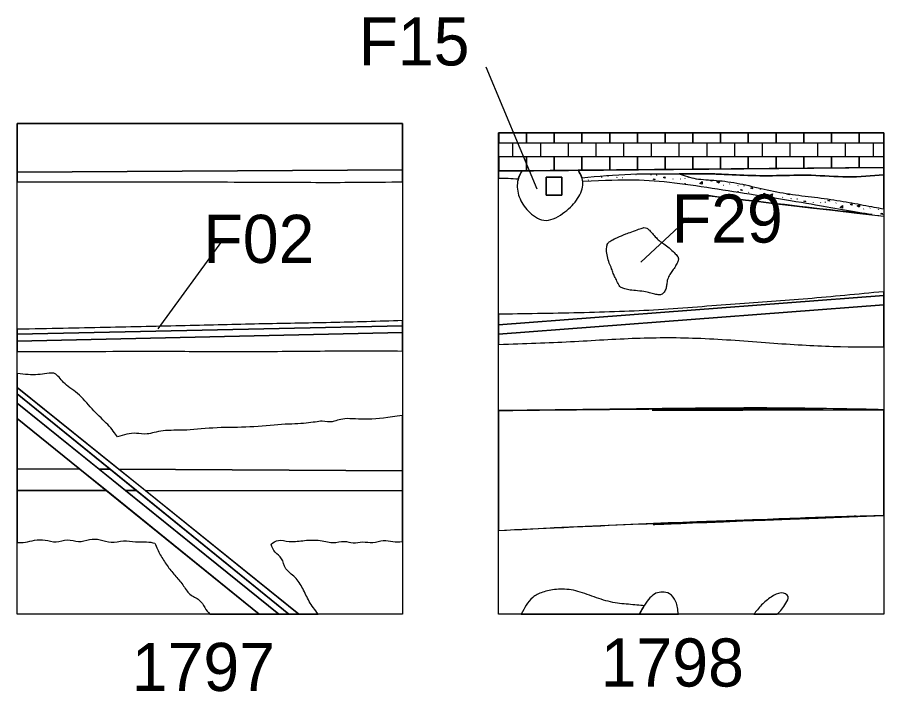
# Model space of a CAD drawing. Extents: x -756 to -644, y -309 to -230.
# Drawn here: x -690 to -672, y -244.11 to -230.1 of the extents above; entities that cross this region are included whole.
import ezdxf

# ---------------------------------------------------------------- set-up
doc = ezdxf.new("R2010")
doc.units = 0
for name, color, linetype in [('Brick', 7, 'Continuous'), ('Builder Trench', 7, 'Continuous'), ('Feature Numbers', 7, 'Continuous'), ('Mortar', 7, 'Continuous'), ('Other Features', 7, 'Continuous'), ('Posthole', 7, 'Continuous'), ('Postmold', 7, 'Continuous'), ('Quadrat Boundaries', 7, 'Continuous'), ('Quadrat Labels Large', 7, 'Continuous'), ('South Dependency Paving', 7, 'Continuous'), ('Utility Pipe', 7, 'Continuous'), ('Utility Trench', 7, 'Continuous')]:
    doc.layers.add(name, color=color, linetype=linetype)

msp = doc.modelspace()

# ---------------------------------------------------------------- linework, layer by layer
at = {"layer": 'Brick'}
for p, q in [((-679.709, -232.706), (-679.709, -232.994)), ((-679.133, -232.706), (-679.133, -232.994)), ((-678.557, -232.706), (-678.557, -232.994)), ((-677.981, -232.706), (-677.981, -232.994)), ((-677.405, -232.706), (-677.405, -232.994)), ((-676.829, -232.706), (-676.829, -232.994)), ((-676.253, -232.706), (-676.253, -232.994)), ((-675.677, -232.706), (-675.677, -232.994)), ((-675.101, -232.706), (-675.101, -232.994)), ((-674.525, -232.706), (-674.525, -232.994)), ((-673.949, -232.706), (-673.949, -232.994)), ((-673.373, -232.706), (-673.373, -232.994)), ((-672.797, -232.706), (-672.797, -232.994)), ((-672.221, -232.706), (-672.221, -232.994)), ((-682, -233.269), (-690, -233.314)), ((-680, -233.291), (-672, -233.221)), ((-688.551, -233.304), (-688.551, -233.306)), ((-679.709, -233.282), (-679.709, -233.288)), ((-679.133, -233.282), (-679.133, -233.283))]:
    msp.add_line(p, q, dxfattribs=at)
for points in [[(-680, -232.706), (-679.997, -232.706), (-679.997, -232.5)], [(-679.997, -232.5), (-679.997, -232.706), (-679.421, -232.706), (-679.421, -232.5)], [(-679.421, -232.5), (-679.421, -232.706), (-678.845, -232.706), (-678.845, -232.5)], [(-678.845, -232.5), (-678.845, -232.706), (-678.269, -232.706), (-678.269, -232.5)], [(-678.269, -232.5), (-678.269, -232.706), (-677.693, -232.706), (-677.693, -232.5)], [(-677.693, -232.5), (-677.693, -232.706), (-677.117, -232.706), (-677.117, -232.5)], [(-677.117, -232.5), (-677.117, -232.706), (-676.541, -232.706), (-676.541, -232.5)], [(-676.541, -232.5), (-676.541, -232.706), (-675.965, -232.706), (-675.965, -232.5)], [(-675.965, -232.5), (-675.965, -232.706), (-675.389, -232.706), (-675.389, -232.5)], [(-675.389, -232.5), (-675.389, -232.706), (-674.813, -232.706), (-674.813, -232.5)], [(-674.813, -232.5), (-674.813, -232.706), (-674.237, -232.706), (-674.237, -232.5)], [(-674.237, -232.5), (-674.237, -232.706), (-673.661, -232.706), (-673.661, -232.5)], [(-673.661, -232.5), (-673.661, -232.706), (-673.085, -232.706), (-673.085, -232.5)], [(-673.085, -232.5), (-673.085, -232.706), (-672.509, -232.706), (-672.509, -232.5)], [(-672.509, -232.5), (-672.509, -232.706), (-672, -232.706)], [(-680, -233.282), (-679.997, -233.282), (-679.997, -232.994), (-680, -232.994)], [(-678.845, -233.281), (-678.845, -232.994), (-679.421, -232.994), (-679.421, -233.282), (-678.975, -233.282)], [(-678.269, -233.276), (-678.269, -232.994), (-678.845, -232.994), (-678.845, -233.281)], [(-677.693, -233.271), (-677.693, -232.994), (-678.269, -232.994), (-678.269, -233.276)], [(-677.117, -233.266), (-677.117, -232.994), (-677.693, -232.994), (-677.693, -233.271)], [(-676.541, -233.261), (-676.541, -232.994), (-677.117, -232.994), (-677.117, -233.266)], [(-675.965, -233.256), (-675.965, -232.994), (-676.541, -232.994), (-676.541, -233.261)], [(-675.389, -233.251), (-675.389, -232.994), (-675.965, -232.994), (-675.965, -233.256)], [(-674.813, -233.245), (-674.813, -232.994), (-675.389, -232.994), (-675.389, -233.251)], [(-674.237, -233.24), (-674.237, -232.994), (-674.813, -232.994), (-674.813, -233.245)], [(-673.661, -233.235), (-673.661, -232.994), (-674.237, -232.994), (-674.237, -233.24)], [(-673.085, -233.23), (-673.085, -232.994), (-673.661, -232.994), (-673.661, -233.235)], [(-672.509, -233.225), (-672.509, -232.994), (-673.085, -232.994), (-673.085, -233.23)], [(-672, -232.994), (-672.509, -232.994), (-672.509, -233.225)]]:
    msp.add_lwpolyline(points, dxfattribs=at)
msp.add_lwpolyline([(-679.997, -233.282), (-679.421, -233.282), (-679.421, -232.994), (-679.997, -232.994)], close=True, dxfattribs=at)
at = {"layer": 'Builder Trench'}
for points in [[(-682, -233.269), (-690, -233.314), (-690, -233.515)], [(-682, -233.515), (-682, -233.269)], [(-672, -233.372), (-672, -233.221), (-678.347, -233.276)], [(-679.514, -233.287), (-680, -233.291), (-680, -233.442)]]:
    msp.add_lwpolyline(points, dxfattribs=at)
for points, degree in [([(-678.347, -233.276), (-678.318, -233.327), (-678.29, -233.378), (-678.269, -233.429)], 2), ([(-680, -233.442), (-679.935, -233.441), (-679.799, -233.439), (-679.663, -233.45), (-679.592, -233.456)], 3), ([(-679.592, -233.456), (-679.573, -233.398), (-679.543, -233.342), (-679.514, -233.287)], 2), ([(-678.269, -233.429), (-677.938, -233.399), (-677.223, -233.335), (-676.332, -233.355), (-675.537, -233.342), (-674.916, -233.386), (-674.231, -233.393), (-673.508, -233.364), (-672.757, -233.433), (-672.241, -233.392), (-672, -233.372)], 3), ([(-690, -233.515), (-689.027, -233.514), (-687.265, -233.512), (-684.835, -233.522), (-683.141, -233.53), (-682.237, -233.518), (-682, -233.515)], 3)]:
    msp.add_open_spline(points, degree=degree, dxfattribs=at)
at = {"layer": 'Feature Numbers'}
for p, q in [((-680.267, -231.126), (-679.205, -233.658)), ((-676.054, -234.261), (-677.046, -235.182)), ((-685.757, -234.757), (-687.079, -236.57))]:
    msp.add_line(p, q, dxfattribs=at)
at = {"layer": 'Mortar'}
for p, q in [((-677.861, -233.419), (-677.851, -233.414)), ((-677.728, -233.395), (-677.719, -233.39)), ((-677.546, -233.421), (-677.552, -233.429)), ((-677.428, -233.428), (-677.419, -233.424)), ((-677.15, -233.365), (-677.14, -233.361)), ((-676.835, -233.368), (-676.841, -233.376)), ((-676.717, -233.375), (-676.708, -233.37)), ((-676.381, -233.45), (-676.382, -233.458)), ((-676.23, -233.456), (-676.22, -233.451)), ((-676.131, -233.436), (-676.132, -233.443)), ((-676.129, -233.44), (-676.13, -233.448)), ((-675.91, -233.459), (-675.901, -233.455)), ((-678.139, -233.482), (-678.13, -233.477)), ((-675.337, -233.587), (-675.327, -233.582)), ((-675.204, -233.563), (-675.195, -233.559)), ((-675.022, -233.59), (-675.028, -233.598)), ((-674.904, -233.597), (-674.895, -233.592)), ((-675.029, -233.711), (-675.03, -233.718)), ((-675.027, -233.715), (-675.028, -233.723)), ((-674.808, -233.734), (-674.799, -233.73)), ((-674.568, -233.672), (-674.569, -233.679)), ((-674.102, -233.838), (-674.093, -233.834)), ((-673.92, -233.865), (-673.926, -233.873)), ((-673.802, -233.872), (-673.793, -233.867)), ((-673.466, -233.947), (-673.467, -233.954)), ((-673.315, -233.952), (-673.305, -233.948)), ((-673.216, -233.932), (-673.217, -233.94)), ((-673.214, -233.937), (-673.215, -233.944)), ((-672.995, -233.956), (-672.986, -233.951)), ((-672.422, -234.084), (-672.412, -234.079)), ((-672.289, -234.06), (-672.28, -234.055)), ((-672.107, -234.086), (-672.113, -234.094)), ((-672.114, -234.207), (-672.114, -234.213)), ((-672.112, -234.212), (-672.112, -234.213))]:
    msp.add_line(p, q, dxfattribs=at)
for points in [[(-676.787, -233.462), (-676.76, -233.45), (-676.754, -233.476), (-676.787, -233.462)], [(-676.574, -233.424), (-676.547, -233.411), (-676.541, -233.437), (-676.574, -233.424)], [(-676.076, -233.409), (-676.074, -233.408)], [(-676.045, -233.417), (-676.043, -233.423), (-676.076, -233.409)], [(-676.135, -233.553), (-676.12, -233.547), (-676.122, -233.555)], [(-675.818, -233.551), (-675.772, -233.51), (-675.768, -233.565), (-675.817, -233.552)], [(-675.602, -233.49), (-675.577, -233.479)], [(-675.575, -233.479), (-675.569, -233.504), (-675.602, -233.49)], [(-675.466, -233.517), (-675.409, -233.494), (-675.424, -233.546), (-675.465, -233.517)], [(-674.761, -233.645), (-674.734, -233.633), (-674.728, -233.659), (-674.761, -233.645)], [(-674.974, -233.684), (-674.947, -233.672), (-674.941, -233.698), (-674.974, -233.684)], [(-674.671, -233.786), (-674.67, -233.785), (-674.67, -233.786)], [(-674.5, -233.765), (-674.473, -233.753), (-674.467, -233.779), (-674.5, -233.765)], [(-674.364, -233.792), (-674.307, -233.768), (-674.322, -233.821), (-674.363, -233.792)], [(-674.005, -233.773), (-673.994, -233.763)], [(-673.957, -233.768), (-673.955, -233.786), (-674.004, -233.773)], [(-673.659, -233.92), (-673.632, -233.908), (-673.626, -233.934), (-673.659, -233.92)], [(-673.161, -233.906), (-673.134, -233.893), (-673.128, -233.919), (-673.161, -233.906)], [(-672.687, -233.987), (-672.66, -233.974), (-672.654, -234), (-672.687, -233.987)], [(-672.551, -234.013), (-672.494, -233.99), (-672.509, -234.043), (-672.55, -234.014)], [(-672.903, -234.048), (-672.857, -234.007), (-672.853, -234.061), (-672.902, -234.048)], [(-672.059, -234.18), (-672.032, -234.168), (-672.026, -234.194), (-672.059, -234.18)]]:
    msp.add_lwpolyline(points, dxfattribs=at)
at = {"layer": 'Other Features'}
for points in [[(-672, -234.077), (-672, -233.372)], [(-679.529, -242.5), (-677.075, -242.5)], [(-677.075, -242.5), (-676.266, -242.5)], [(-674.696, -242.5), (-674.215, -242.5)]]:
    msp.add_lwpolyline(points, dxfattribs=at)
for points, degree in [([(-672, -233.372), (-672.241, -233.392), (-672.757, -233.433), (-673.508, -233.364), (-674.231, -233.393), (-674.916, -233.386), (-675.537, -233.342), (-675.991, -233.349), (-676.208, -233.349), (-676.252, -233.349)], 3), ([(-676.252, -233.349), (-676.137, -233.389), (-675.909, -233.468), (-675.486, -233.477), (-674.99, -233.543), (-674.486, -233.674), (-673.958, -233.775), (-673.441, -233.833), (-672.893, -233.908), (-672.419, -233.999), (-672.124, -234.054), (-672, -234.077)], 3), ([(-678.248, -233.499), (-677.777, -233.481), (-677.166, -233.457), (-676.368, -233.519), (-675.439, -233.667), (-674.587, -233.798), (-673.519, -233.968), (-672.969, -234.077), (-672.234, -234.193), (-672, -234.232), (-678.248, -233.499), (-672, -234.232)], 3), ([(-676.975, -242.323), (-677.065, -242.316), (-677.3, -242.296), (-677.669, -242.261), (-678.072, -242.124), (-678.445, -241.982), (-678.815, -241.973), (-679.095, -242.036), (-679.306, -242.141), (-679.431, -242.311), (-679.494, -242.433), (-679.529, -242.5)], 3), ([(-676.266, -242.5), (-676.278, -242.401), (-676.298, -242.232), (-676.447, -242.046), (-676.602, -242.039), (-676.731, -242.049), (-676.858, -242.152), (-676.971, -242.308), (-677.04, -242.434), (-677.075, -242.5)], 3), ([(-674.215, -242.5), (-674.179, -242.466), (-674.11, -242.398), (-674.034, -242.279), (-673.94, -242.121), (-674.128, -242.024), (-674.343, -242.137), (-674.543, -242.301), (-674.652, -242.442), (-674.696, -242.5)], 3), ([(-677.075, -242.5), (-677.043, -242.44), (-677.011, -242.381), (-676.975, -242.323)], 2)]:
    msp.add_open_spline(points, degree=degree, dxfattribs=at)
at = {"layer": 'Posthole'}
for points in [[(-678.347, -233.276), (-679.514, -233.287)], [(-679.012, -233.419), (-678.685, -233.419), (-678.685, -233.793), (-679.012, -233.793), (-679.012, -233.419)]]:
    msp.add_lwpolyline(points, dxfattribs=at)
for points in [[(-679.514, -233.287), (-679.553, -233.36), (-679.646, -233.536), (-679.577, -233.88), (-679.376, -234.162), (-679.024, -234.397), (-678.6, -234.145), (-678.338, -233.873), (-678.203, -233.531), (-678.292, -233.373), (-678.347, -233.276)], [(-677.358, -234.598), (-677.501, -234.659), (-677.611, -234.706), (-677.693, -234.757), (-677.739, -234.794), (-677.758, -234.866), (-677.758, -234.996), (-677.727, -235.143), (-677.678, -235.264), (-677.627, -235.378), (-677.607, -235.458), (-677.552, -235.553), (-677.505, -235.662), (-677.456, -235.721), (-677.382, -235.733), (-677.272, -235.77), (-677.119, -235.776), (-676.929, -235.803), (-676.843, -235.825), (-676.727, -235.858), (-676.635, -235.868), (-676.572, -235.835), (-676.523, -235.741), (-676.51, -235.672), (-676.5, -235.568), (-676.464, -235.464), (-676.4, -235.378), (-676.341, -235.294), (-676.288, -235.2), (-676.265, -235.145), (-676.261, -235.08), (-676.323, -235.015), (-676.427, -234.914), (-676.541, -234.817), (-676.645, -234.757), (-676.721, -234.682), (-676.811, -234.582), (-676.862, -234.521), (-676.927, -234.474), (-676.974, -234.461), (-677.058, -234.488), (-677.188, -234.537), (-677.358, -234.598), (-677.358, -234.598), (-677.358, -234.598)]]:
    msp.add_open_spline(points, degree=3, dxfattribs=at)
at = {"layer": 'Postmold'}
msp.add_lwpolyline([(-679.012, -233.419), (-679.012, -233.793), (-678.685, -233.793), (-678.685, -233.419)], close=True, dxfattribs=at)
at = {"layer": 'Quadrat Boundaries'}
for p, q in [((-690, -242.5), (-690, -232.3)), ((-690, -232.3), (-682, -232.3)), ((-682, -232.3), (-682, -242.5)), ((-680, -242.5), (-680, -232.5)), ((-680, -232.5), (-672, -232.5)), ((-672, -232.5), (-672, -242.5)), ((-682, -242.5), (-690, -242.5)), ((-672, -242.5), (-680, -242.5))]:
    msp.add_line(p, q, dxfattribs=at)
at = {"layer": 'South Dependency Paving'}
for p, q in [((-682, -232.3), (-690, -232.3)), ((-690, -232.3), (-690, -233.314)), ((-682, -233.269), (-682, -232.3)), ((-672, -232.5), (-680, -232.5)), ((-680, -232.5), (-680, -233.291)), ((-672, -233.221), (-672, -232.5)), ((-690, -233.314), (-682, -233.269)), ((-679.514, -233.287), (-678.347, -233.276)), ((-678.347, -233.276), (-672, -233.221)), ((-680, -233.291), (-679.514, -233.287))]:
    msp.add_line(p, q, dxfattribs=at)
at = {"layer": 'Utility Pipe'}
for points in [[(-680, -236.683), (-672, -236.069), (-672, -235.877), (-680, -236.485), (-680, -236.683)], [(-682, -236.51), (-690, -236.678), (-690, -236.828), (-682, -236.649), (-682, -236.51)], [(-684.15, -242.5), (-690, -237.788), (-690, -237.924), (-684.357, -242.5), (-684.15, -242.5)], [(-684.567, -242.5), (-690, -238.118), (-690, -238.431), (-684.974, -242.5), (-684.567, -242.5)], [(-690, -239.928), (-688.149, -239.93), (-688.699, -239.485), (-690, -239.478), (-690, -239.928)], [(-687.526, -239.93), (-688.071, -239.488), (-688.303, -239.487), (-687.754, -239.93), (-687.526, -239.93)], [(-682, -239.518), (-687.888, -239.489), (-687.34, -239.93), (-682, -239.936), (-682, -239.518)]]:
    msp.add_lwpolyline(points, dxfattribs=at)
at = {"layer": 'Utility Trench'}
for points in [[(-680, -236.267), (-680, -236.485), (-672, -235.877), (-672, -235.798)], [(-672, -236.945), (-672, -236.069), (-680, -236.683), (-680, -236.893)], [(-690, -236.579), (-690, -236.678), (-682, -236.51), (-682, -236.4)], [(-682, -237.031), (-682, -236.649), (-690, -236.828), (-690, -237.042)], [(-690, -237.5), (-690, -237.788)], [(-690, -237.788), (-687.888, -239.489), (-682, -239.518), (-682, -238.371)], [(-688.071, -239.488), (-690, -237.924), (-690, -238.118), (-688.303, -239.487), (-688.071, -239.488)], [(-680, -238.27), (-680, -240.761)], [(-672, -240.448), (-672, -238.25)], [(-688.699, -239.485), (-690, -238.431), (-690, -239.478), (-688.699, -239.485)], [(-686, -242.5), (-684.974, -242.5), (-688.149, -239.93), (-690, -239.928), (-690, -241.009)], [(-684.357, -242.5), (-687.526, -239.93), (-687.754, -239.93), (-684.567, -242.5), (-684.357, -242.5)], [(-682, -239.936), (-687.34, -239.93), (-684.15, -242.5), (-683.748, -242.5)], [(-682, -240.99), (-682, -239.936)]]:
    msp.add_lwpolyline(points, dxfattribs=at)
for points in [[(-672, -235.798), (-672.546, -235.852), (-673.599, -235.956), (-675.055, -236.048), (-676.68, -236.19), (-678.293, -236.241), (-679.507, -236.26), (-680, -236.267)], [(-682, -236.4), (-682.495, -236.415), (-683.486, -236.444), (-684.978, -236.467), (-686.481, -236.505), (-688.157, -236.543), (-689.332, -236.566), (-690, -236.579)], [(-680, -236.893), (-679.454, -236.875), (-678.496, -236.843), (-677.132, -236.749), (-675.826, -236.747), (-674.34, -236.866), (-673.039, -236.951), (-672.22, -236.946), (-672, -236.945)], [(-690, -237.042), (-689.691, -237.043), (-689, -237.044), (-687.894, -237.035), (-686.634, -237.035), (-685.184, -237.048), (-683.623, -237.026), (-682.526, -237.029), (-682, -237.031)], [(-687.918, -238.815), (-687.967, -238.747), (-688.105, -238.56), (-688.413, -238.289), (-688.702, -237.917), (-689.04, -237.729), (-689.189, -237.464), (-689.395, -237.502), (-689.563, -237.526), (-689.777, -237.524), (-689.92, -237.509), (-690, -237.5)], [(-672, -238.25), (-672.615, -238.237), (-674.223, -238.202), (-676.89, -238.231), (-678.942, -238.257), (-680, -238.27)], [(-680, -238.27), (-676.827, -238.231), (-673.844, -238.218), (-672, -238.25), (-680, -238.27), (-672, -238.25)], [(-682, -238.371), (-682.29, -238.414), (-682.732, -238.478), (-683.239, -238.405), (-683.472, -238.536), (-683.638, -238.465), (-683.968, -238.545), (-684.483, -238.546), (-685.169, -238.626), (-685.858, -238.611), (-686.507, -238.691), (-687, -238.666), (-687.32, -238.783), (-687.526, -238.729), (-687.723, -238.754), (-687.858, -238.796), (-687.918, -238.815)], [(-680, -240.761), (-677.335, -240.63), (-674.821, -240.539), (-672.633, -240.461), (-672, -240.448), (-680, -240.761), (-672, -240.448)], [(-680, -240.761), (-679.112, -240.714), (-677.386, -240.623), (-674.929, -240.549), (-673.152, -240.47), (-672.211, -240.452), (-672, -240.448)], [(-690, -241.009), (-689.953, -241.012), (-689.834, -241.018), (-689.65, -240.954), (-689.421, -240.943), (-689.196, -241.028), (-688.957, -240.923), (-688.726, -241.02), (-688.504, -240.938), (-688.273, -240.935), (-688.058, -241.037), (-687.792, -240.956), (-687.543, -241.009), (-687.309, -240.986), (-687.195, -241.012), (-687.145, -241.022)], [(-684.726, -241.048), (-684.68, -241.011), (-684.585, -240.934), (-684.365, -241.007), (-684.077, -240.971), (-683.745, -240.944), (-683.436, -241.038), (-683.202, -240.962), (-683.026, -241.041), (-682.831, -240.979), (-682.612, -241.033), (-682.393, -240.942), (-682.197, -241.004), (-682.07, -240.995), (-682, -240.99)], [(-687.145, -241.022), (-687.107, -241.11), (-687.037, -241.269), (-686.889, -241.493), (-686.731, -241.691), (-686.555, -241.882), (-686.433, -242.112), (-686.197, -242.188), (-686.109, -242.371), (-686.036, -242.457), (-686, -242.5)], [(-683.748, -242.5), (-683.819, -242.407), (-683.946, -242.241), (-684.064, -241.963), (-684.215, -241.719), (-684.458, -241.571), (-684.482, -241.322), (-684.662, -241.225), (-684.703, -241.112), (-684.726, -241.048)]]:
    msp.add_open_spline(points, degree=3, dxfattribs=at)

# ---------------------------------------------------------------- texts
at = {"layer": 'Feature Numbers'}
for s, p in [('F15', (-682.91, -231.097)), ('F29', (-676.401, -234.778)), ('F02', (-686.132, -235.201))]:
    msp.add_text(s, height=1, dxfattribs=at).set_placement(p)
at = {"layer": 'Quadrat Labels Large'}
for s, p in [('1798', (-677.879, -244.004)), ('1797', (-687.621, -244.096))]:
    msp.add_text(s, height=1, dxfattribs=at).set_placement(p)

doc.saveas('drawing.dxf')
